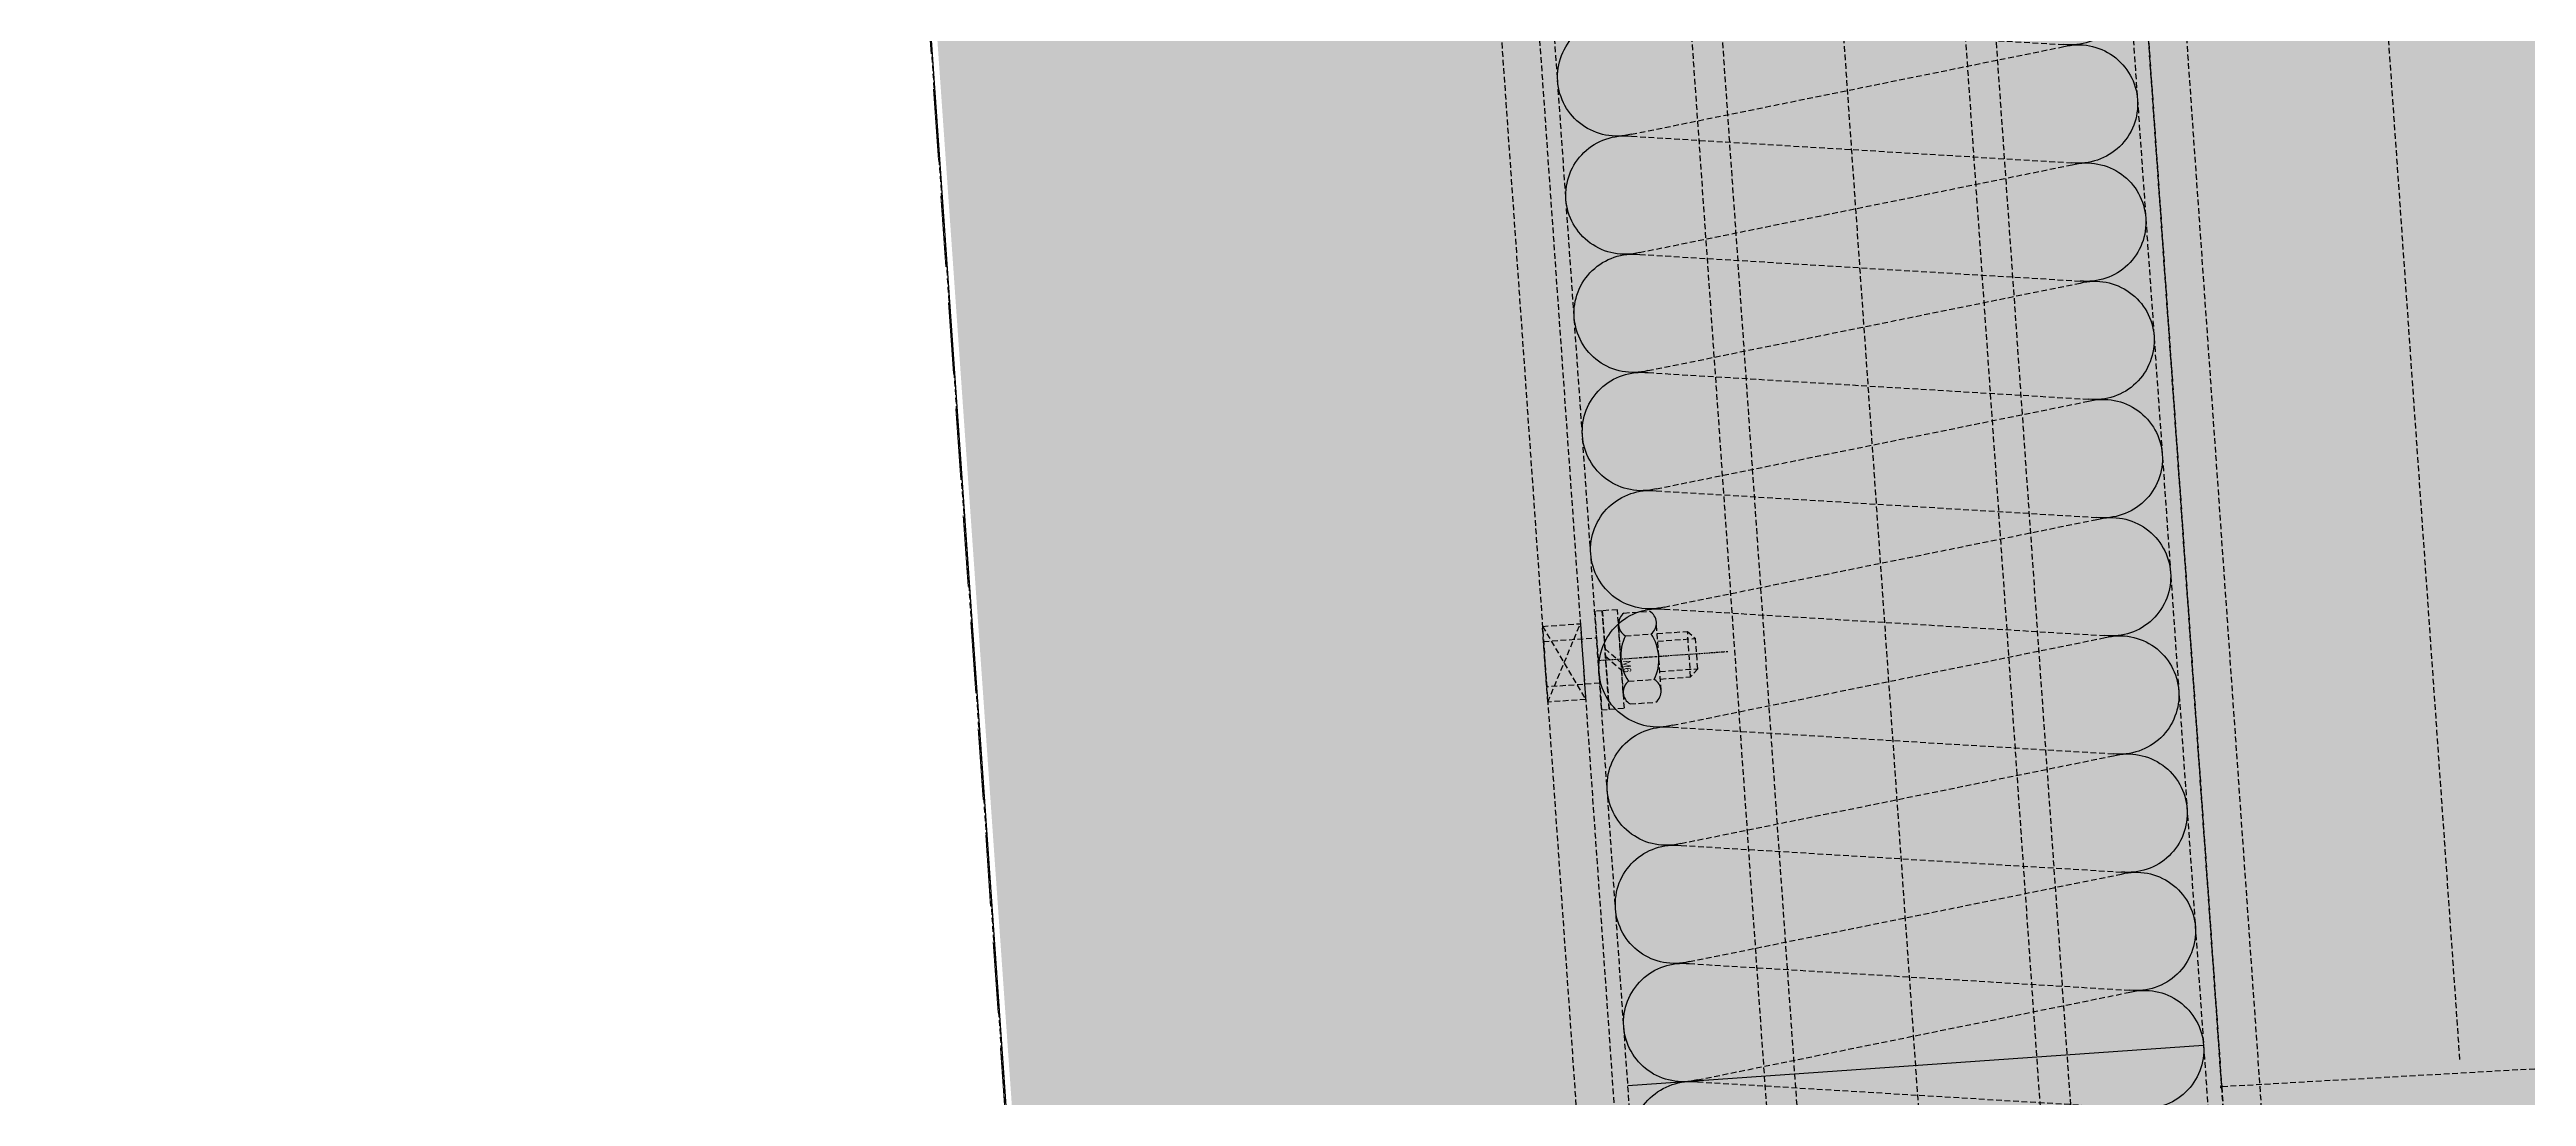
# Model space of a CAD drawing. Header units: millimetres. Extents: x 306 to 836129804, y -168137 to 818603917.
# Drawn here: x 834506474.1 to 834506800.3, y 818000612.6 to 818000750.4 of the extents above; entities that cross this region are included whole.
import ezdxf
from ezdxf.xclip import XClip

# ---------------------------------------------------------------- set-up
doc = ezdxf.new("R2010")
doc.units = ezdxf.units.MM
doc.header["$LTSCALE"] = 3
doc.header["$XCLIPFRAME"] = 0
doc.header["$PDMODE"] = 3
doc.header["$PDSIZE"] = 0.1
for name, pattern in [('ACAD_ISO03W100', [30, 12, -18]), ('B0703', [4.6875, 3.125, -1.5625]), ('CENTER', [2, 1.25, -0.25, 0.25, -0.25]), ('DASHED', [0.75, 0.5, -0.25]), ('HIDDEN', [0.375, 0.25, -0.125])]:
    doc.linetypes.add(name, pattern=pattern)
doc.layers.get('Defpoints').update_dxf_attribs({"color": 32})
for name, color, linetype in [('2', 6, 'Continuous'), ('_LTC', 251, 'Continuous'), ('DRAFTING_HIDDEN_ENTITIES', 7, 'Continuous'), ('INSUL', 8, 'HIDDEN')]:
    doc.layers.add(name, color=color, linetype=linetype)
for name, color, linetype, lineweight in [('Eva-New', 1, 'ACAD_ISO03W100', 18), ('Hatch (LTC&CB)', 252, 'Continuous', 35), ('UAJ-23FLOR-z', 251, 'B0703', 9)]:
    doc.layers.add(name, color=color, linetype=linetype, lineweight=lineweight)
doc.styles.add('Inhabit', font='ARIALN.TTF')

# ---------------------------------------------------------------- blocks, each defined once
blk = doc.blocks.new('A$C77EA75BF')
for p, q in [((0, 0), (589.97, 0)), ((590.79, -62.66), (589.97, 0)), ((589.97, 0), (639.97, 0)), ((36.56, -31.5), (588.57, -31.5))]:
    blk.add_line(p, q)
at = {"layer": 'DRAFTING_HIDDEN_ENTITIES', "linetype": 'Continuous'}
blk.add_point((589.97, 0), dxfattribs=at)
blk = doc.blocks.new('*U1579')
at = {"linetype": 'ByBlock'}
for points in [[(7.8, -76, 0.467808), (15.47, -66.81), (7.93, -9.19, -0.467808), (15.6, 0)], [(23.4, -76, 0.467808), (31.07, -66.81), (23.53, -9.19, -0.467808), (31.2, 0)], [(39, -76, -0.467808), (31.33, -66.81), (38.87, -9.19, 0.467808), (31.2, 0)], [(54.6, -76, 0.467808), (62.27, -66.81), (54.73, -9.19, -0.467808), (62.4, 0)], [(85.8, -76, -0.467808), (78.13, -66.81), (85.67, -9.19, 0.467808), (78, 0)], [(101.4, -76, -0.467808), (93.73, -66.81), (101.27, -9.19, 0.467808), (93.6, 0)], [(117, -76, -0.467808), (109.33, -66.81), (116.87, -9.19, 0.467808), (109.2, 0)], [(117, -76, 0.467808), (124.67, -66.81), (117.13, -9.19, -0.467808), (124.8, 0)], [(132.6, -76, -0.467808), (124.93, -66.81), (132.47, -9.19, 0.467808), (124.8, 0)], [(132.6, -76, 0.467808), (140.27, -66.81), (132.73, -9.19, -0.467808), (140.4, 0)], [(148.2, -76, -0.467808), (140.53, -66.81), (148.07, -9.19, 0.467808), (140.4, 0)], [(23.4, -76, -0.467808), (15.73, -66.81), (23.27, -9.19, 0.467808), (15.6, 0)], [(39, -76, 0.467808), (46.67, -66.81), (39.13, -9.19, -0.467808), (46.8, 0)], [(54.6, -76, -0.467808), (46.93, -66.81), (54.47, -9.19, 0.467808), (46.8, 0)], [(70.2, -76, -0.467808), (62.53, -66.81), (70.07, -9.19, 0.467808), (62.4, 0)], [(70.2, -76, 0.467808), (77.87, -66.81), (70.33, -9.19, -0.467808), (78, 0)], [(85.8, -76, 0.467808), (93.47, -66.81), (85.93, -9.19, -0.467808), (93.6, 0)], [(101.4, -76, 0.467808), (109.07, -66.81), (101.53, -9.19, -0.467808), (109.2, 0)], [(148.2, -76, 0.467808), (155.87, -66.81), (148.33, -9.19, -0.467808), (156, 0)]]:
    blk.add_lwpolyline(points, format="xyb", dxfattribs=at)
at = {"layer": 'Defpoints'}
blk.add_line((15.6, 0), (15.6, -76), dxfattribs=at)
blk = doc.blocks.new('Alum. profile - 03 front')
at = {"layer": 'Defpoints'}
blk.add_point((0, 0, 0), dxfattribs=at)
blk = doc.blocks.new('M6 E Nut1')
at = {"linetype": 'ByBlock'}
for p, q in [((-3, 12), (-2, 13)), ((-3, 8), (-3, 12)), ((2, 13), (-2, 13)), ((2, 13), (3, 12)), ((3, 8), (3, 12)), ((-6, 3.8), (-6, 7.2)), ((4.5, 8), (-4.5, 8)), ((-3, 3.8), (-3, 7.2)), ((3, 3.8), (3, 7.2)), ((6, 3.8), (6, 7.2)), ((4.5, 3), (-4.5, 3)), ((-1.5, 1), (0.5, 3)), ((-0.5, 1), (1.5, 3))]:
    blk.add_line(p, q, dxfattribs=at)
for points in [[(6.5, 1), (6.5, 3), (-6.5, 3), (-6.5, 1)], [(6.5, 0), (6.5, 1), (-6.5, 1), (-6.5, 0)]]:
    blk.add_lwpolyline(points, close=True, dxfattribs=at)
for centre, radius, start, end in [((-4.5, 6.2), 1.8, 33.6264, 146.3736), ((0, 2), 6, 60, 120), ((4.5, 6.2), 1.8, 33.6264, 146.3736), ((-4.5, 4.8), 1.8, 213.6264, 326.3736), ((0, 9), 6, 240, 300), ((4.5, 4.8), 1.8, 213.6264, 326.3736)]:
    blk.add_arc(centre, radius, start, end, dxfattribs=at)
at = {"layer": '2', "linetype": 'CENTER', "ltscale": 0.1}
blk.add_line((0, 0), (0, 17.12), dxfattribs=at)
at = {"layer": '2', "linetype": 'ByBlock'}
for p, q in [((3, 12), (-3, 12)), ((-2, 8), (-2, 13)), ((2, 8), (2, 13))]:
    blk.add_line(p, q, dxfattribs=at)
at = {"layer": 'Defpoints', "style": 'Inhabit'}
blk.add_text('M6', height=1, dxfattribs=at).set_placement((0.25, 3.25))
blk = doc.blocks.new('Double Door EWS4.1 - Type 1')
at = {"layer": 'INSUL', "linetype": 'HIDDEN'}
for p, q in [((-65259.05995, 15025.35489), (-65984.55995, 15025.35489)), ((-65984.55995, 14993.35489), (-65259.05995, 14993.35489)), ((-65325.77708, 14964.35489), (-65335.77708, 14969.35489)), ((-65335.77708, 14964.35489), (-65325.77708, 14969.35489))]:
    blk.add_line(p, q, dxfattribs=at)
at = {"layer": 'INSUL'}
for p, q in [((-65146.33299, 15009.35489), (-65984.55995, 15009.35489)), ((-65986.55995, 14964.35489), (-65165.05995, 14964.35489)), ((-65986.55995, 14889.35489), (-65165.05995, 14889.35489))]:
    blk.add_line(p, q, dxfattribs=at)
for points in [[(-65986.55995, 15054.35489), (-65189.05995, 15054.35489), (-65189.05995, 15149.35489), (-65986.55995, 15149.35489)], [(-65984.55995, 14989.35489), (-65259.05995, 14989.35489), (-65259.05995, 15029.35489), (-65984.55995, 15029.35489)]]:
    blk.add_lwpolyline(points, dxfattribs=at)
blk.add_lwpolyline([(-65986.55995, 15049.35489), (-65986.55995, 14969.35489), (-65167.05995, 14969.35489, 0.414213562), (-65165.05995, 14971.35489), (-65165.05995, 15016.35489), (-65167.05995, 15016.35489), (-65167.05995, 14972.35489, -0.414213562), (-65168.05995, 14971.35489), (-65984.55995, 14971.35489), (-65984.55995, 15047.35489), (-65261.55995, 15047.35489, -0.414213562), (-65261.05995, 15046.85489), (-65261.05995, 15032.85489, 0.414213562), (-65258.55995, 15030.35489), (-65244.55995, 15030.35489), (-65244.55995, 15032.35489), (-65258.55995, 15032.35489, -0.414213562), (-65259.05995, 15032.85489), (-65259.05995, 15046.85489, 0.414213562), (-65261.55995, 15049.35489)], format="xyb", close=True, dxfattribs=at)
at = {"layer": 'INSUL', "linetype": 'HIDDEN'}
blk.add_lwpolyline([(-65335.77708, 14969.35489), (-65325.77708, 14969.35489), (-65325.77708, 14964.35489), (-65335.77708, 14964.35489)], close=True, dxfattribs=at)
at = {"layer": 'INSUL', "elevation": 0}
blk.add_lwpolyline([(-65333.77708, 14971.35489), (-65327.77708, 14971.35489), (-65327.77708, 14964.35489), (-65333.77708, 14964.35489)], close=True, dxfattribs=at)
at = {"layer": 'INSUL', "linetype": 'DASHED'}
blk.add_arc((-65151.05995, 14969.35489), 835.5, 180, 266.01566332, dxfattribs=at)
at = {"layer": 'INSUL'}
ref = blk.add_blockref('A$C77EA75BF', (-65859.03279, 15049.35489), dxfattribs=dict(at, xscale=-0.9999999999999993, rotation=180))
XClip(ref).set_block_clipping_path([(-88.0612120269, -100), (680.0561626365, 6.9104460813)])
ref = blk.add_blockref('*U1579', (-65259.05995, 15047.35489), dxfattribs=dict(at, xscale=-0.9999999999999997))
XClip(ref).set_block_clipping_path([(-5.8191438213, -76), (725.5, 0)])
blk.add_blockref('M6 E Nut1', (-65330.77708, 14971.35489), dxfattribs=at)
at = {"layer": 'INSUL', "rotation": 180}
blk.add_blockref('Alum. profile - 03 front', (-65330.77708, 14964.35489), dxfattribs=at)
blk = doc.blocks.new('FAC-00-0')
at = {"layer": '_LTC'}
blk.add_lwpolyline([(834506012.71, 818013915.74, 0.173906), (834505738.1, 818012940.88), (834510531.17, 817944377.97)], format="xyb", dxfattribs=at)
ref = blk.add_blockref('Double Door EWS4.1 - Type 1', (834496299.14, 817934454.17), dxfattribs=dict(at, rotation=273.998908431359))
XClip(ref).set_block_clipping_path([(-64872.4219481945, 13973.6775816679), (-64872.4219478369, 15339.3548941612), (-66924.505946517, 15339.3548948765), (-67029.0599572659, 15339.3548947573), (-67029.0599575043, 15139.3548893929), (-66924.5059466362, 15139.3548856974), (-66924.5059468746, 13973.6775821447)])

msp = doc.modelspace()

# ---------------------------------------------------------------- hatches: boundary and pattern name
at = {"layer": 'Hatch (LTC&CB)', "ltscale": 0.5}
h = msp.add_hatch(color=256, dxfattribs=at)
h.dxf.hatch_style = 1
h.paths.add_polyline_path([(834513554.29, 817967164.18), (834513136, 817973147.6), (834516444.25, 817973378.87), (834516862.53, 817967395.46)])
edge = h.paths.add_edge_path()
edge.add_line((834574531.3, 818045981.85), (834554099.93, 818044553.54))
edge.add_line((834554099.93, 818044553.54), (834551123.82, 818044183.81))
edge.add_line((834551123.82, 818044183.81), (834548209.02, 818043477.52))
edge.add_line((834548209.02, 818043477.52), (834545391.37, 818042450.02))
edge.add_line((834545391.37, 818042450.02), (834542706.16, 818041114.16))
edge.add_line((834542706.16, 818041114.16), (834540186.99, 818039486.67))
edge.add_line((834540186.99, 818039486.67), (834537891.07, 818037557.01))
edge.add_line((834537891.07, 818037557.01), (834535879.14, 818035334.02))
edge.add_line((834535879.14, 818035334.02), (834535855.39, 818035294.27))
edge.add_line((834535855.39, 818035294.27), (834532032.68, 818042572.44))
edge.add_line((834532032.68, 818042572.44), (834531164.1, 818043800.12))
edge.add_line((834531164.1, 818043800.12), (834530021.26, 818044771.39))
edge.add_line((834530021.26, 818044771.39), (834528673.24, 818045435.27))
edge.add_line((834528673.24, 818045435.27), (834527205.39, 818045748.66))
edge.add_line((834527205.39, 818045748.66), (834506196.35, 818045615.42))
edge.add_arc((834506271.18, 818044617.84), 1000.38, 94.28951, 184.83856)
edge.add_line((834505274.36, 818044533.46), (834507175.03, 818017345.07))
edge.add_arc((834508006.22, 818017538.07), 853.3, 193.07214, 241.77505)
edge.add_line((834507602.67, 818016786.23), (834508069.12, 818016499.34))
edge.add_line((834508069.12, 818016499.34), (834506033.08, 818013635.89))
edge.add_arc((834507255.72, 818012765.19), 1500.99, 144.54376, 184.71184)
edge.add_line((834505759.81, 818012641.9), (834510574.83, 817943764.99))
edge.add_arc((834512461.43, 817944222.08), 1941.18, 193.61927, 275.77695)
edge.add_line((834512656.82, 817942290.76), (834514135.01, 817942432.78))
edge.add_line((834514135.01, 817942432.78), (834515639.59, 817942609.68))
edge.add_line((834515639.59, 817942609.68), (834517125.22, 817942816.57))
edge.add_line((834517125.22, 817942816.57), (834518606.13, 817943054.96))
edge.add_line((834518606.13, 817943054.96), (834520081.64, 817943324.75))
edge.add_line((834520081.64, 817943324.75), (834521550.68, 817943623.44))
edge.add_line((834521550.68, 817943623.44), (834523003.19, 817943997.23))
edge.add_line((834523003.19, 817943997.23), (834524434.68, 817944444.85))
edge.add_line((834524434.68, 817944444.85), (834525841.39, 817944965.11))
edge.add_line((834525841.39, 817944965.11), (834527219.64, 817945556.66))
edge.add_line((834527219.64, 817945556.66), (834528566.47, 817946218.34))
edge.add_line((834528566.47, 817946218.34), (834529949.2, 817946963.01))
edge.add_line((834529949.2, 817946963.01), (834530025.44, 817945888.66))
edge.add_line((834530025.44, 817945888.66), (834530524.23, 817945923.52))
edge.add_line((834530524.23, 817945923.52), (834531068.33, 817946109.87))
edge.add_line((834531068.33, 817946109.87), (834531037.86, 817946545.85))
edge.add_line((834531037.86, 817946545.85), (834533865.26, 817946000.05))
edge.add_line((834533865.26, 817946000.05), (834536130.1, 817945599.45))
edge.add_line((834536130.1, 817945599.45), (834538400.19, 817945229.73))
edge.add_line((834538400.19, 817945229.73), (834540675.13, 817944891.13))
edge.add_line((834540675.13, 817944891.13), (834542954.49, 817944583.73))
edge.add_line((834542954.49, 817944583.73), (834545237.87, 817944307.69))
edge.add_line((834545237.87, 817944307.69), (834547578.81, 817944055.87))
edge.add_line((834547578.81, 817944055.87), (834549775.21, 817943852.72))
edge.add_line((834549775.21, 817943852.72), (834552166.67, 817943704.7))
edge.add_line((834552166.67, 817943704.7), (834554408.01, 817943602.51))
edge.add_line((834554408.01, 817943602.51), (834556706.87, 817943525.93))
edge.add_line((834556706.87, 817943525.93), (834559062.75, 817943492.25))
edge.add_line((834559062.75, 817943492.25), (834561264.8, 817943499.61))
edge.add_line((834561264.8, 817943499.61), (834563662.81, 817943545.82))
edge.add_line((834563662.81, 817943545.82), (834565905.08, 817943629.54))
edge.add_line((834565905.08, 817943629.54), (834568202.22, 817943747.6))
edge.add_line((834568202.22, 817943747.6), (834570497.17, 817943902.49))
edge.add_line((834570497.17, 817943902.49), (834572789.34, 817944094.16))
edge.add_line((834572789.34, 817944094.16), (834575076.89, 817944322.45))
edge.add_line((834575076.89, 817944322.45), (834577358.85, 817944599.73))
edge.add_arc((834577188.41, 817949142.55), 4546.01, 272.14863, 348.0755)
edge.add_line((834581636.32, 817948203.24), (834581931.62, 817949988.79))
edge.add_line((834581931.62, 817949988.79), (834582222.89, 817952167.71))
edge.add_line((834582222.89, 817952167.71), (834582444.64, 817954354.4))
edge.add_line((834582444.64, 817954354.4), (834582596.72, 817956553.59))
edge.add_line((834582596.72, 817956553.59), (834582678.72, 817958758.7))
edge.add_line((834582678.72, 817958758.7), (834582689.6, 817961000.69))
edge.add_line((834582689.6, 817961000.69), (834582627.83, 817963239.91))
edge.add_line((834582627.83, 817963239.91), (834582495.05, 817965475.74))
edge.add_line((834582495.05, 817965475.74), (834582352.04, 817967521.46))
edge.add_line((834582352.04, 817967521.46), (834582377.3, 817967501.26))
edge.add_line((834582377.3, 817967501.26), (834583280.41, 817967592.37))
edge.add_line((834583280.41, 817967592.37), (834582885.67, 817972682.28))
edge.add_line((834582885.67, 817972682.28), (834582550.76, 817977040.09))
edge.add_line((834582550.76, 817977040.09), (834582280.72, 817980552.69))
edge.add_line((834582280.72, 817980552.69), (834582016.08, 817983880.31))
edge.add_line((834582016.08, 817983880.31), (834581737.29, 817986867.28))
edge.add_line((834581737.29, 817986867.28), (834581397.76, 817990004.36))
edge.add_line((834581397.76, 817990004.36), (834578831.28, 818011297.87))
edge.add_line((834578831.28, 818011297.87), (834578649.37, 818012963.55))
edge.add_line((834578649.37, 818012963.55), (834576771.55, 818039832.12))
edge.add_line((834576771.55, 818039832.12), (834576279.85, 818039797.74))
edge.add_line((834576279.85, 818039797.74), (834575932.17, 818044771.16))
edge.add_arc((834574629.99, 818044680.23), 1305.35, 3.99474, 94.33592)

# ---------------------------------------------------------------- next in the draw order: block references
msp.add_blockref('FAC-00-0', (0, 0))

# ---------------------------------------------------------------- next in the draw order: hatches: boundary and pattern name
at = {"layer": 'Eva-New', "linetype": 'Continuous', "ltscale": 0.01}
h = msp.add_hatch(dxfattribs=at)
h.set_pattern_fill('ANSI31', color=8, scale=350, angle=4)
edge = h.paths.add_edge_path()
edge.add_arc((834611513.54, 818068145.33), 14100, 55.190026, 154.559609)
edge.add_line((834598780.78, 818074202.29), (834595240.39, 818066761.46))
edge.add_arc((834589822.42, 818069339.36), 6000, 273.998906, 334.554656, ccw=False)
edge.add_line((834590240.84, 818063353.96), (834585554.54, 818063026.35))
edge.add_arc((834584989.66, 818071106.63), 8100, 264.220048, 273.998906, ccw=False)
edge.add_line((834584173.93, 818063047.81), (834580415.74, 818063428.23))
edge.add_arc((834579106.53, 818050494.32), 13000, 84.220048, 93.990779)
edge.add_line((834578201.79, 818063462.8), (834574221.92, 818063185.14))
edge.add_arc((834573731.48, 818070170.69), 7002.74, 184.518271, 274.016059, ccw=False)
edge.add_arc((834553791.06, 818068592.85), 13000, 4.527501, 25.165188)
edge.add_line((834565557.17, 818074120.83), (834563375.72, 818078763.98))
edge.add_arc((834569692.96, 818081779.35), 7000, 186.261999, 205.516235, ccw=False)
edge.add_line((834562734.72, 818081015.83), (834561851.42, 818093822.52))
edge.add_arc((834568795.78, 818094576.87), 6985.21, 103.793409, 186.199644, ccw=False)
edge.add_line((834567130.35, 818101360.64), (834607738.97, 818104323.64))
edge.add_arc((834606780.33, 818117304.02), 13015.72, 274.223807, 392.859629)
edge.add_arc((834623587.33, 818128173.88), 7000, 183.998914, 212.953943, ccw=False)
edge.add_line((834616604.37, 818127685.72), (834614554.47, 818157541.18))
edge.add_line((834614554.47, 818157541.18), (834608569.07, 818157122.78))
edge.add_line((834608569.07, 818157122.78), (834610618.98, 818127267.29))
edge.add_arc((834623587.33, 818128173.88), 13000, 183.998914, 212.857935)
edge.add_arc((834606785.17, 818117301.61), 7012.97, -85.870502, 32.994914, ccw=False)
edge.add_line((834607290.18, 818110306.84), (834542916.43, 818105772.56))
edge.add_line((834542916.43, 818105772.56), (834543332.17, 818099784.93))
edge.add_line((834543332.17, 818099784.93), (834548339.95, 818100139.7))
edge.add_arc((834548849.62, 818093135.57), 7022.64, 1.917894, 94.161929, ccw=False)
edge.add_line((834555868.33, 818093370.6), (834556822.6, 818079614.51))
edge.add_arc((834565030.39, 818080333.94), 8239.26, 185.009276, 211.276763)
edge.add_line((834557988.55, 818076056.34), (834560014.64, 818071842.77))
edge.add_arc((834553704.87, 818068780.02), 7013.82, -83.41201, 25.891886, ccw=False)
edge.add_line((834554509.56, 818061812.51), (834511331.27, 818058806.14))
edge.add_arc((834510845.06, 818065789.23), 7000, 141.879881, 273.982905, ccw=False)
edge.add_arc((834495100.34, 818078140.89), 13011.48, 321.889272, 363.996643)
edge.add_line((834508080.19, 818079047.76), (834507303.15, 818090245))
edge.add_arc((834514286.11, 818090733.16), 7000, 94.217835, 183.998909, ccw=False)
edge.add_line((834513771.27, 818097714.21), (834514324.26, 818097754.99))
edge.add_line((834514324.26, 818097754.99), (834515094.2, 818097812.28))
edge.add_arc((834515888.78, 818090839.12), 7018.28, 4.391192, 96.500698, ccw=False)
edge.add_line((834522886.46, 818091376.48), (834523318.1, 818085091.47))
edge.add_line((834523318.1, 818085091.47), (834529307.34, 818085510.16))
edge.add_line((834529307.34, 818085510.16), (834528870.55, 818091758.26))
edge.add_arc((834535853.51, 818092246.43), 7000, 93.998909, 183.998909, ccw=False)
edge.add_line((834535365.34, 818099229.38), (834540639.8, 818099596.53))
edge.add_line((834540639.8, 818099596.53), (834540220.77, 818105616.32))
edge.add_line((834540220.77, 818105616.32), (834513376.1, 818103738.61))
edge.add_arc((834514284.26, 818090770.37), 13000, 94.005866, 183.991118)
edge.add_line((834501315.79, 818089865.54), (834502094, 818078618.68))
edge.add_arc((834495110.7, 818078135.48), 7000, -66.138578, 3.958191, ccw=False)
edge.add_arc((834495110.7, 818078135.48), 7000, 273.9987, 293.861422, ccw=False)
edge.add_line((834495598.83, 818071152.52), (834484038.03, 818070344.37))
edge.add_arc((834484944.57, 818057376.02), 13000, 3.9987, 93.9987, ccw=False)
edge.add_line((834497912.92, 818058282.56), (834498850.79, 818044866.07))
edge.add_arc((834505832.53, 818045382.05), 7000.79, 153.517584, 184.226707, ccw=False)
edge.add_arc((834505831.78, 818045382.3), 7000, 93.990779, 153.516722, ccw=False)
edge.add_line((834505344.61, 818052365.33), (834578107.76, 818057441.66))
edge.add_arc((834579012.5, 818044473.18), 13000, 84.220048, 93.990779, ccw=False)
edge.add_line((834580321.71, 818057407.09), (834583663.3, 818057068.84))
edge.add_arc((834584972.5, 818070002.75), 13000, 264.220048, 273.998906)
edge.add_line((834585879.09, 818057034.4), (834609493.57, 818058685.23))
edge.add_arc((834609981.74, 818051702.16), 7000.12, -19.364932, 93.998906, ccw=False)
edge.add_arc((834628850.37, 818045070.44), 13000, 160.635068, 183.998906)
edge.add_line((834615882.02, 818044163.85), (834619634.35, 817990488.26))
edge.add_arc((834610656.26, 817989860.63), 9000, -86.011941, 3.998906, ccw=False)
edge.add_line((834611282.2, 817980882.42), (834602812.28, 817980291.92))
edge.add_line((834602812.28, 817980291.92), (834603230.71, 817974306.53))
edge.add_line((834603230.71, 817974306.53), (834611717.67, 817974898.22))
edge.add_arc((834612343.61, 817965920.01), 9000, 3.873466, 93.988059, ccw=False)
edge.add_line((834621323.05, 817966527.99), (834621688.5, 817961112.74))
edge.add_line((834621688.5, 817961112.74), (834627673.4, 817961529.99))
edge.add_line((834627673.4, 817961529.99), (834621867.8, 818044576.64))
edge.add_arc((834628850.69, 818045064.8), 6999.93, 160.627157, 183.998908, ccw=False)
edge.add_arc((834609980.92, 818051699.84), 13002.37, 340.627157, 454.011104)
edge.add_line((834609071.41, 818064670.36), (834607456.52, 818064557.36))
edge.add_arc((834607170.35, 818068550.95), 4003.83, 155.62112, 274.09863, ccw=False)
edge.add_line((834603523.51, 818070203.61), (834604195.87, 818071618.32))
edge.add_arc((834611513.54, 818068145.33), 8100, 54.140393, 154.610796, ccw=False)
edge.add_arc((834623873.96, 818085245.94), 13000.02, 234.140393, 234.163198)
edge.add_line((834616262.72, 818074706.98), (834619562.62, 818079722.13))

# ---------------------------------------------------------------- next in the draw order: linework, layer by layer
at = {"layer": 'UAJ-23FLOR-z', "linetype": 'B0703'}
msp.add_lwpolyline([(834506368.66, 818030793.3), (834507317.17, 818017225.19), (834507331.63, 818017014.98), (834507434.88, 818016889.44), (834508068.28, 818016499.88), (834506032.24, 818013636.43, 0.140234), (834505753.39, 818012728.53), (834506488.51, 818002204.1), (834506488.51, 818002204.1), (834507627.02, 817985920.73), (834508641.38, 817971408.15)], format="xyb", dxfattribs=at)

doc.saveas('drawing.dxf')
